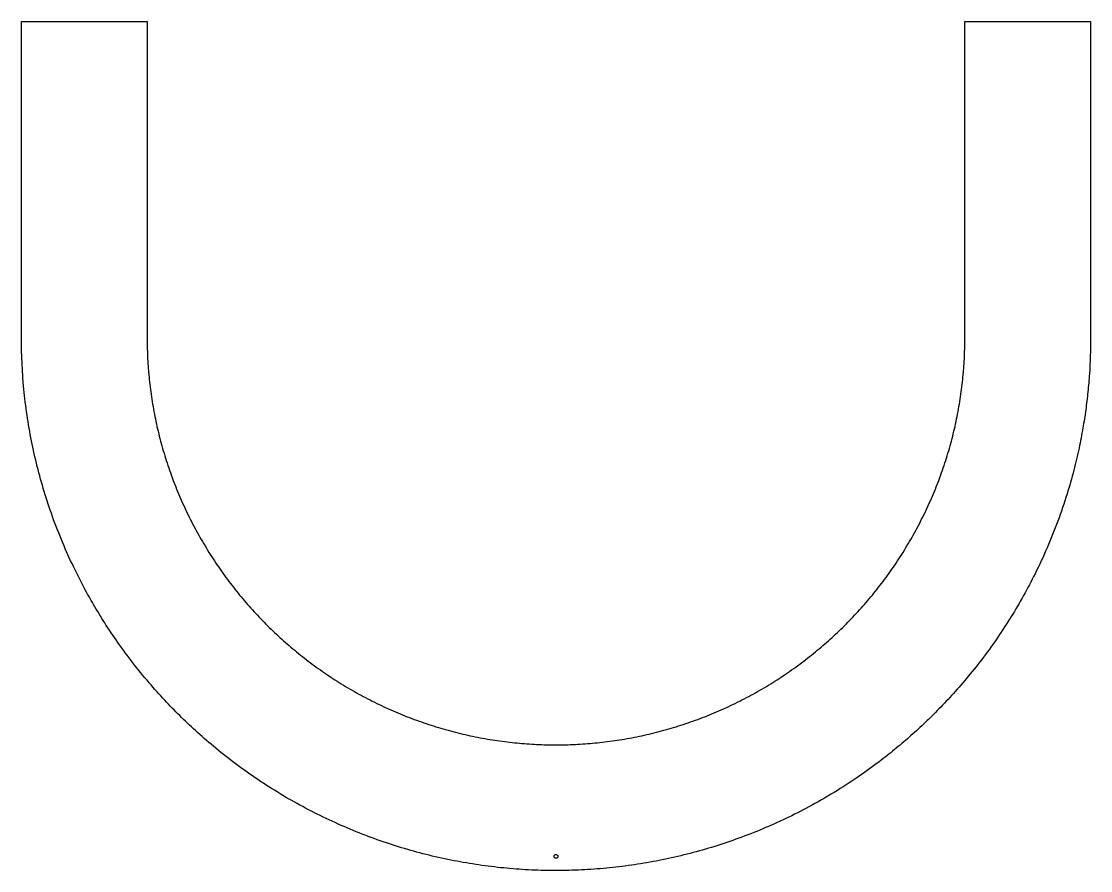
# Model space of a CAD drawing. Extents: x 623.7 to 676.8, y 44.2 to 86.4.
import ezdxf

# ---------------------------------------------------------------- set-up
doc = ezdxf.new("R2010")
doc.units = 0
doc.header["$LTSCALE"] = 12
doc.header["$MEASUREMENT"] = 0
doc.layers.add('MARKING', color=11, linetype='CONTINUOUS')
doc.layers.add('REPAD', color=7, linetype='CONTINUOUS')

msp = doc.modelspace()

# ---------------------------------------------------------------- linework, layer by layer
at = {"layer": 'MARKING'}
msp.add_circle((650.24, 44.93), 0.0938, dxfattribs=at)
at = {"layer": 'REPAD'}
for points in [[(623.673, 70.693), (623.673, 86.441)], [(629.923, 86.441), (629.923, 70.693)], [(670.558, 70.693), (670.558, 86.441)], [(676.808, 86.441), (676.808, 70.693)]]:
    msp.add_open_spline(points, degree=1, dxfattribs=at)
for points, knots in [([(623.673, 86.441), (624.194, 86.441), (624.975, 86.441), (626.017, 86.441), (626.798, 86.441), (627.579, 86.441), (628.621, 86.441), (629.402, 86.441), (629.923, 86.441)], [0, 0, 0, 0, 0.249991, 0.374994, 0.5, 0.625006, 0.750009, 1, 1, 1, 1]), ([(670.558, 86.441), (671.078, 86.441), (671.86, 86.441), (672.902, 86.441), (673.683, 86.441), (674.464, 86.441), (675.506, 86.441), (676.287, 86.441), (676.808, 86.441)], [0, 0, 0, 0, 0.249991, 0.374994, 0.5, 0.625006, 0.750009, 1, 1, 1, 1]), ([(676.808, 70.693), (676.808, 70.1), (676.778, 69.209), (676.677, 68.02), (676.569, 67.123), (676.424, 66.19), (676.231, 65.19), (675.973, 64.095), (675.628, 62.88), (675.19, 61.588), (674.658, 60.261), (674.086, 59.031), (673.486, 57.892), (672.869, 56.842), (672.205, 55.821), (671.494, 54.832), (670.756, 53.897), (670.014, 53.039), (669.297, 52.275), (668.593, 51.579), (667.886, 50.929), (667.157, 50.305), (666.325, 49.644), (665.353, 48.935), (664.2, 48.179), (663.009, 47.486), (661.816, 46.873), (660.661, 46.347), (659.482, 45.876), (658.281, 45.462), (657.064, 45.106), (655.836, 44.81), (654.605, 44.575), (653.371, 44.399), (652.135, 44.281), (650.896, 44.221), (649.655, 44.219), (648.415, 44.276), (647.175, 44.391), (645.937, 44.565), (644.702, 44.798), (643.475, 45.091), (642.258, 45.444), (641.049, 45.857), (639.849, 46.334), (638.666, 46.871), (637.508, 47.468), (636.381, 48.12), (635.287, 48.826), (634.228, 49.585), (633.237, 50.372), (632.341, 51.154), (631.537, 51.918), (630.769, 52.709), (629.99, 53.58), (629.21, 54.539), (628.476, 55.533), (627.827, 56.503), (627.274, 57.41), (626.752, 58.343), (626.234, 59.365), (625.702, 60.548), (625.218, 61.792), (624.798, 63.061), (624.45, 64.314), (624.165, 65.582), (623.943, 66.864), (623.735, 68.566), (623.673, 69.846), (623.673, 70.693)], [0, 0, 0, 0, 0.02135, 0.032116, 0.04296, 0.053898, 0.066129, 0.079651, 0.094423, 0.111621, 0.128776, 0.145881, 0.160507, 0.175127, 0.189745, 0.204371, 0.219012, 0.232627, 0.245211, 0.256756, 0.268297, 0.279813, 0.291304, 0.306595, 0.32315, 0.340962, 0.356208, 0.371445, 0.386681, 0.401926, 0.417191, 0.432357, 0.447411, 0.462334, 0.477237, 0.492131, 0.507025, 0.521928, 0.536851, 0.551864, 0.566957, 0.58212, 0.597283, 0.61262, 0.628122, 0.643778, 0.659416, 0.675044, 0.690672, 0.70631, 0.721966, 0.736249, 0.749152, 0.761929, 0.775951, 0.791218, 0.806466, 0.820458, 0.833219, 0.844749, 0.858955, 0.87452, 0.891437, 0.90705, 0.922653, 0.938257, 0.953871, 0.969506, 1, 1, 1, 1]), ([(629.923, 70.693), (629.923, 70.046), (629.971, 69.07), (630.13, 67.773), (630.3, 66.793), (630.52, 65.816), (630.791, 64.846), (631.11, 63.887), (631.478, 62.945), (631.893, 62.022), (632.354, 61.122), (632.856, 60.249), (633.398, 59.406), (633.978, 58.597), (634.59, 57.824), (635.232, 57.089), (635.903, 56.389), (636.607, 55.723), (637.347, 55.086), (638.124, 54.48), (638.937, 53.906), (639.784, 53.369), (640.66, 52.872), (641.562, 52.417), (642.487, 52.007), (643.432, 51.644), (644.391, 51.328), (645.362, 51.061), (646.34, 50.844), (647.32, 50.677), (648.298, 50.559), (649.272, 50.488), (650.24, 50.465), (651.209, 50.488), (652.183, 50.559), (653.161, 50.677), (654.141, 50.844), (655.119, 51.061), (656.09, 51.328), (657.049, 51.644), (657.994, 52.007), (658.919, 52.417), (659.821, 52.872), (660.697, 53.369), (661.544, 53.906), (662.357, 54.48), (663.134, 55.086), (663.874, 55.723), (664.578, 56.389), (665.249, 57.089), (665.891, 57.824), (666.503, 58.597), (667.083, 59.406), (667.625, 60.249), (668.127, 61.122), (668.587, 62.022), (669.003, 62.945), (669.371, 63.887), (669.69, 64.846), (669.961, 65.816), (670.181, 66.793), (670.351, 67.773), (670.51, 69.07), (670.558, 70.046), (670.558, 70.693)], [0, 0, 0, 0, 0.030495, 0.045984, 0.061618, 0.077362, 0.093189, 0.109068, 0.124973, 0.14088, 0.156764, 0.172599, 0.188354, 0.203997, 0.219496, 0.234816, 0.250002, 0.265189, 0.280508, 0.296006, 0.31165, 0.327404, 0.343238, 0.359122, 0.375028, 0.390933, 0.406812, 0.422639, 0.438383, 0.454016, 0.469506, 0.484818, 0.5, 0.515182, 0.530494, 0.545984, 0.561617, 0.577361, 0.593188, 0.609067, 0.624972, 0.640878, 0.656762, 0.672596, 0.68835, 0.703994, 0.719492, 0.734811, 0.749998, 0.765184, 0.780504, 0.796003, 0.811646, 0.827401, 0.843236, 0.85912, 0.875027, 0.890932, 0.906811, 0.922638, 0.938382, 0.954016, 0.969505, 1, 1, 1, 1])]:
    msp.add_open_spline(points, degree=3, knots=knots, dxfattribs=at)

doc.saveas('drawing.dxf')
